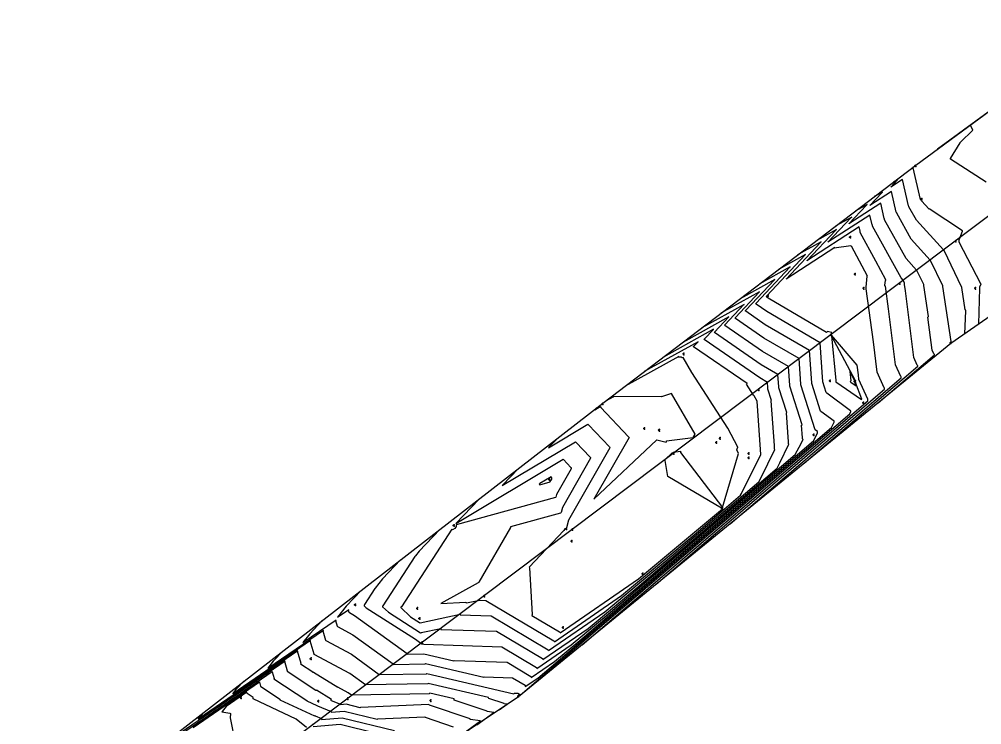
# Model space of a CAD drawing. Header units: metres. Extents: x 419582 to 423558, y 4805372 to 4807539.
# Drawn here: x 422438.9 to 422705.7, y 4807041.1 to 4807236.5 of the extents above; entities that cross this region are included whole.
import ezdxf

# ---------------------------------------------------------------- set-up
doc = ezdxf.new("R2010")
doc.units = ezdxf.units.M
for name, color, linetype in [('C-TINN', 4, 'Continuous'), ('C-TINN-BNDY', 110, 'Continuous'), ('C-TOPO-MAJR', 9, 'Continuous'), ('C-TOPO-MINR', 8, 'Continuous')]:
    doc.layers.add(name, color=color, linetype=linetype)

msp = doc.modelspace()

# ---------------------------------------------------------------- linework, layer by layer
at = {"color": 31, "lineweight": 30, "true_color": 0xffbd7a, "elevation": 1718.01}
msp.add_lwpolyline([(423449.83, 4807399.59), (423130.59, 4807500.11), (421950.92, 4806613), (421795.04, 4806430.99), (421305.02, 4806147.04), (421305.02, 4806147.04), (420630.08, 4805770.97), (419765.16, 4805549.54), (419617.36, 4805580.09)], dxfattribs=at)
at = {"layer": 'C-TINN', "color": 4, "linetype": 'Continuous', "lineweight": -3}
for p in [(422687.15, 4807195.86, 1749.16), (422687.25, 4807195.96, 1749.16), (422687.35, 4807196.06, 1749.16), (422687.35, 4807195.66, 1749.16), (422688.81, 4807186.63, 1749.04), (422688.91, 4807186.73, 1749.04), (422689.01, 4807186.83, 1749.04), (422689.01, 4807186.43, 1749.04), (422669.05, 4807176.13, 1743.2), (422669.15, 4807176.23, 1743.2), (422669.25, 4807176.33, 1743.2), (422669.25, 4807175.93, 1743.2), (422698.29, 4807174.99, 1748.86), (422698.39, 4807175.09, 1748.86), (422698.49, 4807175.19, 1748.86), (422698.49, 4807174.79, 1748.86), (422670.42, 4807165.85, 1742.35), (422670.52, 4807165.95, 1742.35), (422670.62, 4807166.05, 1742.35), (422670.62, 4807165.65, 1742.35), (422672.81, 4807161.96, 1742.88), (422672.91, 4807162.06, 1742.88), (422673.01, 4807162.16, 1742.88), (422673.01, 4807161.76, 1742.88), (422682.75, 4807163.29, 1744.75), (422682.85, 4807163.39, 1744.75), (422682.95, 4807163.49, 1744.75), (422682.95, 4807163.09, 1744.75), (422703.76, 4807161.95, 1748.68), (422703.86, 4807162.05, 1748.68), (422703.96, 4807162.15, 1748.68), (422703.96, 4807161.75, 1748.68), (422646.29, 4807159.99, 1742.15), (422646.39, 4807160.09, 1742.15), (422646.49, 4807160.19, 1742.15), (422646.49, 4807159.79, 1742.15), (422663.74, 4807149.07, 1741.99), (422663.84, 4807149.17, 1741.99), (422663.94, 4807149.27, 1741.99), (422663.94, 4807148.87, 1741.99), (422696.88, 4807146.87, 1746.98), (422696.98, 4807146.97, 1746.98), (422697.08, 4807147.07, 1746.98), (422697.08, 4807146.67, 1746.98), (422622.92, 4807143.77, 1734.08), (422623.02, 4807143.87, 1734.08), (422623.12, 4807143.97, 1734.08), (422623.12, 4807143.57, 1734.08), (422663.47, 4807136.3, 1741.62), (422663.57, 4807136.4, 1741.62), (422663.67, 4807136.5, 1741.62), (422663.67, 4807136.1, 1741.62), (422670.26, 4807136.11, 1743.26), (422670.36, 4807136.21, 1743.26), (422670.46, 4807136.31, 1743.26), (422670.46, 4807135.91, 1743.26), (422670.51, 4807136.1, 1741.82), (422670.61, 4807136.2, 1741.82), (422670.71, 4807136.3, 1741.82), (422670.71, 4807135.9, 1741.82), (422643.63, 4807133.85, 1735.17), (422643.73, 4807133.95, 1735.17), (422643.83, 4807134.05, 1735.17), (422643.83, 4807133.65, 1735.17), (422600.46, 4807129.95, 1732.84), (422600.56, 4807130.05, 1732.84), (422600.66, 4807130.15, 1732.84), (422600.66, 4807129.75, 1732.84), (422672.69, 4807130.23, 1741.75), (422672.79, 4807130.33, 1741.75), (422672.89, 4807130.43, 1741.75), (422672.89, 4807130.03, 1741.75), (422612.02, 4807123.11, 1732.2), (422612.12, 4807123.21, 1732.2), (422612.22, 4807123.31, 1732.2), (422612.22, 4807122.91, 1732.2), (422616.15, 4807122.61, 1731.99), (422616.25, 4807122.71, 1731.99), (422616.35, 4807122.81, 1731.99), (422616.35, 4807122.41, 1731.99), (422659.12, 4807121.59, 1738.77), (422631.93, 4807119.23, 1733.68), (422632.03, 4807119.33, 1733.68), (422632.13, 4807119.43, 1733.68), (422632.13, 4807119.03, 1733.68), (422632.96, 4807120.39, 1733.71), (422633.06, 4807120.49, 1733.71), (422633.16, 4807120.59, 1733.71), (422633.16, 4807120.19, 1733.71), (422658.92, 4807121.39, 1738.77), (422659.02, 4807121.49, 1738.77), (422659.12, 4807121.19, 1738.77), (422620.19, 4807116.27, 1734.06), (422620.29, 4807116.37, 1734.06), (422641.03, 4807116.28, 1734.18), (422641.13, 4807116.38, 1734.18), (422620.09, 4807116.17, 1734.06), (422620.29, 4807115.97, 1734.06), (422640.89, 4807114.97, 1734.14), (422640.93, 4807116.18, 1734.18), (422640.99, 4807115.07, 1734.14), (422641.09, 4807115.17, 1734.14), (422641.09, 4807114.77, 1734.14), (422641.13, 4807115.98, 1734.18), (422585.69, 4807108.99, 1737.11), (422585.79, 4807109.09, 1737.11), (422585.89, 4807109.19, 1737.11), (422585.89, 4807108.79, 1737.11), (422633.56, 4807101.05, 1734), (422633.66, 4807101.15, 1734), (422633.76, 4807101.25, 1734), (422633.76, 4807100.85, 1734), (422559.18, 4807096.23, 1736.04), (422559.28, 4807096.33, 1736.04), (422559.38, 4807096.43, 1736.04), (422559.38, 4807096.03, 1736.04), (422590.39, 4807095.3, 1733.98), (422590.49, 4807095.4, 1733.98), (422590.59, 4807095.5, 1733.98), (422590.59, 4807095.1, 1733.98), (422592.02, 4807095.13, 1733.34), (422592.12, 4807095.23, 1733.34), (422592.22, 4807095.33, 1733.34), (422592.22, 4807094.93, 1733.34), (422591.81, 4807091.9, 1733.29), (422591.91, 4807092, 1733.29), (422592.01, 4807092.1, 1733.29), (422592.01, 4807091.7, 1733.29), (422611.49, 4807082.85, 1733.74), (422611.59, 4807082.95, 1733.74), (422611.69, 4807083.05, 1733.74), (422611.69, 4807082.65, 1733.74), (422567.62, 4807076.74, 1734.76), (422567.72, 4807076.84, 1734.76), (422567.82, 4807076.94, 1734.76), (422567.82, 4807076.54, 1734.76), (422531.83, 4807074.27, 1738.49), (422531.93, 4807074.37, 1738.49), (422532.03, 4807074.47, 1738.49), (422532.03, 4807074.07, 1738.49), (422549.03, 4807073.3, 1735.13), (422549.13, 4807073.4, 1735.13), (422549.23, 4807073.5, 1735.13), (422549.23, 4807073.1, 1735.13), (422549.67, 4807070.49, 1735.62), (422549.77, 4807070.59, 1735.62), (422549.87, 4807070.69, 1735.62), (422549.87, 4807070.29, 1735.62), (422589.42, 4807067.98, 1733.51), (422589.52, 4807068.08, 1733.51), (422589.62, 4807068.18, 1733.51), (422589.62, 4807067.78, 1733.51), (422550.4, 4807063.81, 1737.95), (422550.5, 4807063.91, 1737.95), (422550.6, 4807064.01, 1737.95), (422550.6, 4807063.61, 1737.95), (422519.55, 4807059.36, 1742.26), (422519.65, 4807059.46, 1742.26), (422519.75, 4807059.56, 1742.26), (422519.75, 4807059.16, 1742.26), (422500.15, 4807048.56, 1747.45), (422500.25, 4807048.66, 1747.45), (422500.35, 4807048.76, 1747.45), (422500.35, 4807048.36, 1747.45), (422521.63, 4807047.58, 1744.59), (422521.73, 4807047.68, 1744.59), (422521.83, 4807047.78, 1744.59), (422521.83, 4807047.38, 1744.59), (422529.74, 4807048.28, 1743.27), (422529.84, 4807048.38, 1743.27), (422529.94, 4807048.48, 1743.27), (422529.94, 4807048.08, 1743.27), (422552.75, 4807047.74, 1743.68), (422552.85, 4807047.84, 1743.68), (422552.95, 4807047.94, 1743.68), (422552.95, 4807047.54, 1743.68), (422577.08, 4807049, 1741.14), (422577.18, 4807049.1, 1741.14), (422577.28, 4807049.2, 1741.14), (422577.28, 4807048.8, 1741.14), (422520.28, 4807041.16, 1746.87)]:
    msp.add_point(p, dxfattribs=at)
at = {"layer": 'C-TINN-BNDY', "color": 110, "linetype": 'Continuous', "lineweight": -3, "flags": 128}
for points in [[(421193.45, 4806114.76), (421316.74, 4806181.07), (421324.23, 4806185.31), (421416.34, 4806233.29), (421455.96, 4806255.55), (421534.88, 4806300.35), (421936.98, 4806642.67), (421937.08, 4806642.77), (421937.18, 4806642.87), (421963.15, 4806666.69), (422251.15, 4806867.33), (422367.39, 4806957.21), (422449.57, 4807014.1), (422473.63, 4807031.8), (422600.66, 4807130.15), (422687.35, 4807196.06), (422733.46, 4807229.97)], [(422724.87, 4807165.92), (422697.08, 4807146.67), (422577.28, 4807048.8), (422494.93, 4806993.73), (422433.35, 4806948.24), (422390.21, 4806913.55), (422303.24, 4806847.72), (422229.68, 4806793.83), (422213.19, 4806781.58), (422179.34, 4806755.48), (422143.63, 4806726.94), (422090.94, 4806686.36), (421935.65, 4806537.41), (421807.76, 4806419.27), (421798.23, 4806410.98), (421750.84, 4806385.06), (421712.43, 4806364.25), (421678.37, 4806344.94), (421648.74, 4806328.11), (421541.25, 4806258.62), (421434.62, 4806175.52), (421305.47, 4806115.01), (421187.67, 4806058.56)]]:
    msp.add_lwpolyline(points, dxfattribs=at)
at = {"layer": 'C-TOPO-MAJR', "color": 9, "linetype": 'Continuous', "lineweight": -3, "flags": 128}
for points, elevation in [([(422706.87, 4807191.37), (422697.04, 4807197.68), (422697.04, 4807197.89), (422699.65, 4807202.29), (422699.7, 4807202.35), (422699.76, 4807202.4), (422703.23, 4807205.75), (422702.54, 4807207.11), (422702.59, 4807207.16), (422702.64, 4807207.21), (422693.38, 4807200.5)], 1750), ([(422656.46, 4807113.49), (422687.92, 4807140.37), (422687.92, 4807140.52), (422687.8, 4807140.65), (422686.84, 4807142.81), (422684.51, 4807161.27), (422684.52, 4807161.28), (422684.53, 4807161.29), (422684.27, 4807163.02), (422684.27, 4807163.39), (422683.9, 4807164.18), (422683.88, 4807164.19), (422683.3, 4807164.83), (422675.34, 4807179.17), (422675.34, 4807179.44), (422675.28, 4807179.5), (422674.66, 4807182.23), (422663.02, 4807174.69), (422669.49, 4807181.55), (422669.56, 4807181.62), (422669.63, 4807181.69), (422665.25, 4807179.26)], 1745), ([(422522.86, 4807069.91), (422519.38, 4807066.28), (422517.43, 4807063.8), (422526.69, 4807070.14), (422526.61, 4807070.05), (422526.52, 4807069.97), (422526.99, 4807068.38), (422527.11, 4807068.26), (422531.37, 4807065.99), (422542.52, 4807057.9), (422542.64, 4807057.78), (422551.37, 4807057.93), (422551.4, 4807057.97), (422551.44, 4807058), (422567.62, 4807054.22), (422567.68, 4807054.29), (422567.75, 4807054.35), (422575.59, 4807054.09), (422579.09, 4807052.01), (422579.12, 4807051.98), (422579.12, 4807051.64), (422582.58, 4807054.01), (422586.3, 4807057.11), (422664.05, 4807123.44), (422664.8, 4807124.84), (422664.8, 4807125.07), (422664.72, 4807125.16), (422661.08, 4807127.85), (422661, 4807127.94), (422658.54, 4807135.63), (422658.54, 4807135.73), (422657.93, 4807144.69), (422645.67, 4807151.86), (422640.26, 4807155.58), (422640.12, 4807155.72), (422640.19, 4807155.8), (422640.26, 4807155.87), (422648.26, 4807164.34), (422648.3, 4807164.38), (422648.33, 4807164.42), (422638.69, 4807159.07)], 1740), ([(422577.19, 4807111.98), (422572.8, 4807107.39), (422572.76, 4807107.36), (422572.73, 4807107.32), (422593.09, 4807119.45), (422593.19, 4807119.35), (422597.12, 4807115.17), (422597.2, 4807115.09), (422597.2, 4807114.86), (422589.43, 4807101.26), (422589.06, 4807099.83), (422588.99, 4807099.76), (422588.92, 4807099.7), (422575.04, 4807095.86), (422575.04, 4807095.66), (422566.24, 4807080.52), (422566.16, 4807080.44), (422566.08, 4807080.36), (422555.69, 4807074.64), (422562.67, 4807075.05), (422562.67, 4807074.94), (422562.81, 4807074.8), (422566.52, 4807075.6), (422566.52, 4807075.57), (422568.18, 4807075.51), (422587.05, 4807064.31), (422587.21, 4807064.15), (422587.21, 4807064.07), (422605.83, 4807076.89), (422625.85, 4807093.56), (422638.81, 4807104.62), (422639.08, 4807105.11), (422644.44, 4807115.96), (422644.4, 4807116), (422644.4, 4807116.33), (422644.31, 4807116.95), (422644.31, 4807117.28), (422643.37, 4807130.68), (422642.59, 4807132.13), (422642.41, 4807132.31), (422640.43, 4807135.37), (422640.52, 4807135.45), (422640.6, 4807135.53), (422640.6, 4807135.6), (422625.78, 4807145.77), (422625.76, 4807145.8), (422625.77, 4807145.81), (422625.78, 4807145.82), (422627.03, 4807147.14), (422627.03, 4807147.14), (422627.04, 4807147.15), (422612.13, 4807138.87)], 1735), ([(422477.93, 4807034.53), (422509.01, 4807055.79), (422508.99, 4807055.76), (422508.96, 4807055.74), (422509.51, 4807053.86), (422509.46, 4807053.81), (422509.41, 4807053.76), (422518.58, 4807047.75), (422518.58, 4807047.69), (422521.35, 4807046.39), (422521.37, 4807046.41), (422521.39, 4807046.43), (422521.55, 4807046.26), (422525.3, 4807044.75), (422525.3, 4807044.56), (422528.94, 4807044.87), (422538.12, 4807042.6), (422538.16, 4807042.64), (422538.2, 4807042.68), (422551.26, 4807043.27), (422551.38, 4807043.15), (422559.14, 4807040.53)], 1745)]:
    msp.add_lwpolyline(points, dxfattribs=dict(at, elevation=elevation))
at = {"layer": 'C-TOPO-MINR', "color": 8, "linetype": 'Continuous', "lineweight": -3, "flags": 128}
for points, elevation in [([(422718.74, 4807218.96), (422700.57, 4807205.78)], 1751), ([(422704.81, 4807152.03), (422705.16, 4807161.99), (422705.15, 4807162), (422705.15, 4807162.38), (422705.46, 4807163.19), (422705.44, 4807163.21), (422699.43, 4807174.69), (422699.43, 4807175.07), (422699.41, 4807175.37), (422700.35, 4807177.82), (422700.3, 4807177.87), (422691.12, 4807183.93), (422691.09, 4807183.91), (422691.07, 4807183.89), (422688.95, 4807186.22), (422688.87, 4807186.36), (422688.87, 4807186.36), (422688.68, 4807186.56), (422686.67, 4807195.34), (422686.22, 4807195.05), (422686.47, 4807195.31), (422686.57, 4807195.41), (422686.67, 4807195.51), (422686.5, 4807195.41)], 1749), ([(422700.98, 4807149.37), (422701.21, 4807155.72), (422701.21, 4807155.88), (422701.09, 4807156), (422700.16, 4807162.15), (422700.16, 4807162.22), (422695.24, 4807172.43), (422695.08, 4807172.58), (422687.54, 4807180.87), (422685.49, 4807184.56), (422685.49, 4807184.63), (422685.33, 4807184.8), (422683.67, 4807192.06), (422680.42, 4807189.96), (422682.22, 4807191.87), (422682.32, 4807191.96), (422682.41, 4807192.05), (422681.19, 4807191.38)], 1748), ([(422697.16, 4807146.72), (422697.16, 4807146.85), (422697.16, 4807147.24), (422697.16, 4807147.25), (422694.86, 4807162.44), (422694.86, 4807162.61), (422691.46, 4807169.68), (422691.35, 4807169.79), (422686.13, 4807175.52), (422682.11, 4807182.76), (422682.11, 4807182.9), (422681.98, 4807183.03), (422680.66, 4807188.78), (422674.62, 4807184.87), (422677.98, 4807188.43), (422678.06, 4807188.51), (422678.15, 4807188.6), (422675.88, 4807187.34)], 1747), ([(422676.98, 4807130.25), (422692.55, 4807143.55), (422692.55, 4807143.63), (422692.38, 4807143.79), (422691.91, 4807144.86), (422690.76, 4807154), (422690.81, 4807154.05), (422690.87, 4807154.11), (422689.57, 4807162.73), (422689.57, 4807163), (422687.68, 4807166.93), (422687.62, 4807166.99), (422684.72, 4807170.17), (422678.72, 4807180.96), (422678.72, 4807181.17), (422678.63, 4807181.27), (422677.66, 4807185.51), (422668.82, 4807179.78), (422673.73, 4807184.99), (422673.81, 4807185.07), (422673.89, 4807185.14), (422670.56, 4807183.3)], 1746), ([(422635.95, 4807096.73), (422683.3, 4807137.19), (422683.3, 4807137.42), (422683.21, 4807137.5), (422681.77, 4807140.77), (422679.82, 4807156.23), (422678.96, 4807162.56), (422678.84, 4807162.68), (422678.84, 4807162.84), (422678.96, 4807164.15), (422679.03, 4807164.22), (422679.1, 4807164.29), (422676.32, 4807169.51), (422671.96, 4807177.37), (422671.96, 4807177.71), (422671.93, 4807177.74), (422671.65, 4807178.95), (422657.22, 4807169.6), (422665.24, 4807178.1), (422665.31, 4807178.17), (422665.37, 4807178.24), (422659.94, 4807175.22)], 1744), ([(422615.44, 4807079.97), (422678.67, 4807134.01), (422678.67, 4807134.31), (422678.62, 4807134.36), (422676.69, 4807138.72), (422675.64, 4807147.09), (422673.65, 4807161.85), (422673.64, 4807161.86), (422673.64, 4807162.23), (422673.91, 4807165.3), (422673.93, 4807165.33), (422673.96, 4807165.36), (422669.57, 4807173.61), (422669.55, 4807173.58), (422669.53, 4807173.56), (422669.37, 4807173.71), (422664.75, 4807173.09), (422664.83, 4807173.17), (422664.91, 4807173.26), (422651.42, 4807164.52), (422660.99, 4807174.66), (422661.05, 4807174.72), (422661.11, 4807174.78), (422654.63, 4807171.18)], 1743), ([(422594.92, 4807063.21), (422674.05, 4807130.83), (422674.05, 4807131.21), (422674.04, 4807131.22), (422671.62, 4807136.67), (422671.46, 4807137.95), (422671.1, 4807140.62), (422664.04, 4807149.01), (422664.04, 4807149.41), (422664.04, 4807149.41), (422664.12, 4807149.73), (422662.85, 4807149.95), (422662.85, 4807149.93), (422662.76, 4807149.83), (422662.66, 4807149.74), (422646.43, 4807159.24), (422646.06, 4807159.5), (422645.86, 4807159.69), (422645.96, 4807159.79), (422646.06, 4807159.89), (422656.75, 4807171.22), (422656.8, 4807171.28), (422656.85, 4807171.33), (422649.32, 4807167.14)], 1742), ([(422511.99, 4807061.5), (422509.28, 4807058.67), (422507.76, 4807056.74), (422523.16, 4807067.27), (422523.08, 4807067.2), (422523.01, 4807067.12), (422523.79, 4807064.48), (422523.85, 4807064.41), (422530.93, 4807060.63), (422538.67, 4807055.02), (422538.76, 4807054.94), (422551.74, 4807055.16), (422551.8, 4807055.22), (422551.85, 4807055.27), (422575.92, 4807049.64), (422576.01, 4807049.74), (422576.11, 4807049.83), (422577.07, 4807049.8), (422577.5, 4807049.54), (422577.51, 4807049.54), (422577.51, 4807049.15), (422577.93, 4807049.44), (422578.39, 4807049.82), (422669.1, 4807127.21), (422669.42, 4807127.81), (422669.42, 4807127.91), (422669.27, 4807128.06), (422662.68, 4807132.94), (422662.52, 4807133.1), (422661.58, 4807136.05), (422661.58, 4807136.08), (422660.85, 4807146.89), (422646.05, 4807155.55), (422643.16, 4807157.54), (422642.99, 4807157.71), (422643.07, 4807157.79), (422643.16, 4807157.88), (422652.5, 4807167.78), (422652.55, 4807167.83), (422652.59, 4807167.87), (422644.01, 4807163.11)], 1741), ([(422533.72, 4807078.32), (422529.48, 4807073.9), (422527.1, 4807070.87), (422530.23, 4807073.01), (422530.13, 4807072.91), (422530.04, 4807072.82), (422530.2, 4807072.28), (422530.37, 4807072.11), (422531.81, 4807071.34), (422546.36, 4807060.78), (422546.52, 4807060.62), (422550.99, 4807060.7), (422551.01, 4807060.72), (422551.03, 4807060.74), (422559.32, 4807058.8), (422559.35, 4807058.83), (422559.38, 4807058.87), (422574.11, 4807058.37), (422580.68, 4807054.47), (422580.74, 4807054.41), (422580.74, 4807054.12), (422587.23, 4807058.59), (422594.21, 4807064.4), (422659.01, 4807119.68), (422660.18, 4807121.87), (422660.18, 4807122.24), (422660.17, 4807122.26), (422659.49, 4807122.76), (422659.47, 4807122.78), (422655.49, 4807135.22), (422655.49, 4807135.39), (422655.01, 4807142.48), (422645.29, 4807148.17), (422637.37, 4807153.61), (422637.25, 4807153.74), (422637.31, 4807153.8), (422637.37, 4807153.86), (422644.01, 4807160.9), (422644.04, 4807160.93), (422644.08, 4807160.96), (422633.38, 4807155.03)], 1739), ([(422544.59, 4807086.74), (422539.58, 4807081.51), (422537.5, 4807078.86), (422537.48, 4807078.84), (422537.46, 4807078.82), (422534.54, 4807074.33), (422534.52, 4807074.31), (422534.51, 4807074.3), (422534.51, 4807073.96), (422535.04, 4807073.46), (422548.7, 4807064.76), (422550.21, 4807063.67), (422550.41, 4807063.47), (422550.62, 4807063.47), (422550.62, 4807063.47), (422550.62, 4807063.47), (422551.02, 4807063.38), (422551.02, 4807063.38), (422551.02, 4807063.38), (422572.62, 4807062.66), (422582.28, 4807056.93), (422582.36, 4807056.85), (422582.36, 4807056.61), (422591.88, 4807063.16), (422602.12, 4807071.69), (422653.96, 4807115.91), (422655.03, 4807117.91), (422656.12, 4807120.12), (422655.95, 4807120.29), (422655.95, 4807120.36), (422655.94, 4807120.48), (422655.94, 4807120.55), (422655.69, 4807124.01), (422655.77, 4807124.09), (422655.85, 4807124.17), (422652.45, 4807134.81), (422652.45, 4807135.04), (422652.09, 4807140.28), (422644.91, 4807144.49), (422634.47, 4807151.65), (422634.37, 4807151.75), (422634.42, 4807151.8), (422634.47, 4807151.85), (422639.76, 4807157.46), (422639.79, 4807157.48), (422639.82, 4807157.51), (422628.07, 4807150.99)], 1738), ([(422555.46, 4807095.15), (422549.68, 4807089.12), (422548.66, 4807087.83), (422548.6, 4807087.76), (422548.54, 4807087.7), (422539.66, 4807074.04), (422539.61, 4807074), (422539.57, 4807073.95), (422539.57, 4807073.73), (422541.19, 4807072.21), (422550.1, 4807066.53), (422550.18, 4807066.45), (422550.24, 4807066.51), (422550.3, 4807066.57), (422555.73, 4807067.74), (422555.73, 4807067.46), (422571.14, 4807066.94), (422583.87, 4807059.39), (422583.98, 4807059.28), (422583.98, 4807059.1), (422596.53, 4807067.74), (422610.03, 4807078.98), (422648.91, 4807112.15), (422649.71, 4807113.64), (422652.23, 4807118.74), (422652.1, 4807118.86), (422652.1, 4807119.01), (422652.06, 4807119.3), (422652.06, 4807119.46), (422651.5, 4807127.42), (422651.55, 4807127.47), (422651.6, 4807127.52), (422649.4, 4807134.4), (422649.4, 4807134.69), (422649.17, 4807138.08), (422644.53, 4807140.8), (422631.58, 4807149.69), (422631.5, 4807149.77), (422631.54, 4807149.8), (422631.58, 4807149.84), (422635.52, 4807154.02), (422635.54, 4807154.04), (422635.56, 4807154.06), (422622.76, 4807146.95)], 1737), ([(422566.32, 4807103.56), (422559.9, 4807096.85), (422559.89, 4807096.85), (422559.89, 4807096.85), (422589.68, 4807114.59), (422589.73, 4807114.53), (422591.8, 4807112.34), (422591.84, 4807112.29), (422591.84, 4807111.98), (422587.75, 4807104.83), (422587.56, 4807104.08), (422587.52, 4807104.04), (422587.49, 4807104.01), (422559.98, 4807096.41), (422559.98, 4807096.02), (422559.64, 4807095.43), (422559.64, 4807095.43), (422559.64, 4807095.43), (422558.93, 4807095.04), (422558.74, 4807095.23), (422544.78, 4807073.75), (422544.7, 4807073.68), (422544.63, 4807073.6), (422544.63, 4807073.5), (422547.33, 4807070.96), (422549.79, 4807069.4), (422549.96, 4807069.23), (422549.97, 4807069.25), (422549.99, 4807069.27), (422561.13, 4807071.67), (422561.13, 4807071.51), (422569.66, 4807071.23), (422585.46, 4807061.85), (422585.59, 4807061.72), (422585.59, 4807061.59), (422601.18, 4807072.31), (422617.94, 4807086.27), (422643.86, 4807108.38), (422644.39, 4807109.38), (422648.33, 4807117.35), (422648.25, 4807117.43), (422648.25, 4807117.67), (422648.18, 4807118.13), (422648.18, 4807118.37), (422647.31, 4807130.82), (422647.33, 4807130.85), (422647.36, 4807130.87), (422646.36, 4807133.99), (422646.36, 4807134.34), (422646.25, 4807135.88), (422644.15, 4807137.11), (422628.68, 4807147.73), (422628.63, 4807147.78), (422628.66, 4807147.81), (422628.68, 4807147.83), (422631.27, 4807150.58), (422631.29, 4807150.59), (422631.3, 4807150.6), (422617.45, 4807142.91)], 1736), ([(422588.05, 4807120.39), (422585.7, 4807117.93), (422585.63, 4807117.86), (422585.57, 4807117.8), (422596.5, 4807124.31), (422596.65, 4807124.16), (422602.44, 4807118.01), (422602.57, 4807117.88), (422602.57, 4807117.73), (422591.11, 4807097.69), (422590.56, 4807095.58), (422590.46, 4807095.49), (422590.36, 4807095.39), (422590.09, 4807095.31), (422590.09, 4807095.31), (422589.81, 4807094.83), (422580.22, 4807084.67), (422580.33, 4807084.57), (422581.07, 4807071.61), (422581.01, 4807071.55), (422580.95, 4807071.49), (422580.95, 4807071.34), (422588.64, 4807066.77), (422588.83, 4807066.59), (422588.83, 4807066.56), (422610.48, 4807081.46), (422633.76, 4807100.85), (422633.56, 4807101.05), (422618.68, 4807109.8), (422617.95, 4807114.25), (422617.77, 4807114.43), (422619.84, 4807116.39), (422619.98, 4807116.35), (422620.08, 4807116.45), (422620.18, 4807116.55), (422620.18, 4807116.56), (422622.13, 4807116.82), (422622.13, 4807116.48), (422622.16, 4807116.45), (422633.76, 4807101.25), (422638.22, 4807116.21), (422637.76, 4807117.21), (422637.95, 4807117.72), (422638.02, 4807117.78), (422638.08, 4807117.84), (422638.08, 4807117.99), (422635.28, 4807123.18), (422635.24, 4807123.22), (422625.29, 4807138.6), (422622.86, 4807142.78), (422622.66, 4807142.71), (422622.46, 4807142.9), (422621.48, 4807142.89), (422621.58, 4807142.98), (422621.67, 4807143.08), (422606.82, 4807134.83)], 1734), ([(422598.92, 4807128.8), (422598.6, 4807128.46), (422598.5, 4807128.37), (422598.41, 4807128.27), (422599.91, 4807129.17), (422600.11, 4807128.98), (422607.76, 4807120.84), (422607.93, 4807120.67), (422607.93, 4807120.61), (422598.18, 4807103.56), (422615.6, 4807120.01), (422618.17, 4807119.37), (422618.22, 4807119.41), (422618.27, 4807119.46), (422618.27, 4807119.67), (422625.66, 4807120.67), (422625.72, 4807120.73), (422625.78, 4807120.79), (422626.1, 4807121.39), (422626.16, 4807121.45), (422626.22, 4807121.51), (422619.62, 4807132.84), (422616.86, 4807131.93), (422616.77, 4807132.02), (422603.53, 4807131.91), (422603.55, 4807131.92), (422603.56, 4807131.93), (422601.51, 4807130.8)], 1733), ([(422571.94, 4807045.23), (422574.12, 4807046.79), (422573.24, 4807046.9), (422573.24, 4807046.96), (422569.04, 4807048.37), (422568.91, 4807048.51), (422568.91, 4807048.64), (422552.26, 4807052.53), (422552.19, 4807052.46), (422552.12, 4807052.39), (422534.87, 4807052.09), (422534.82, 4807052.14), (422530.5, 4807055.28), (422520.6, 4807060.56), (422520.58, 4807060.57), (422519.5, 4807064.28), (422519.56, 4807064.34), (422519.62, 4807064.4), (422498.09, 4807049.67), (422499.18, 4807051.06), (422501.12, 4807053.09)], 1742), ([(422565.73, 4807041.08), (422570.44, 4807044.46), (422568.54, 4807044.69), (422568.54, 4807044.81), (422559.46, 4807047.88), (422559.41, 4807047.93), (422559.41, 4807048.22), (422552.67, 4807049.8), (422552.58, 4807049.71), (422552.49, 4807049.62), (422530.99, 4807049.25), (422530.98, 4807049.26), (422530.06, 4807049.93), (422527.22, 4807051.44), (422527.22, 4807051.34), (422520.41, 4807055.55), (422520.38, 4807055.51), (422520.35, 4807055.48), (422520.21, 4807055.62), (422516.81, 4807057.85), (422516.9, 4807057.93), (422516.98, 4807058.02), (422515.98, 4807061.43), (422516.03, 4807061.48), (422516.08, 4807061.53), (422488.42, 4807042.61), (422489.08, 4807043.45), (422490.26, 4807044.67)], 1743), ([(422559.52, 4807036.92), (422566.76, 4807042.13), (422563.84, 4807042.48), (422563.84, 4807042.67), (422552.57, 4807046.47), (422552.39, 4807046.66), (422533.43, 4807045.8), (422533.41, 4807045.78), (422533.39, 4807045.77), (422529.52, 4807046.72), (422527.98, 4807046.6), (422527.98, 4807046.68), (422525.45, 4807047.69), (422525.37, 4807047.78), (422525.37, 4807048), (422525.41, 4807048.05), (422525.45, 4807048.09), (422521.3, 4807050.66), (422521.23, 4807050.59), (422521.15, 4807050.51), (422521.1, 4807050.56), (422513.11, 4807055.81), (422513.18, 4807055.87), (422513.25, 4807055.94), (422512.47, 4807058.58), (422512.51, 4807058.62), (422512.55, 4807058.66), (422478.75, 4807035.54)], 1744), ([(422487.08, 4807040.34), (422505.48, 4807052.92), (422505.46, 4807052.9), (422505.44, 4807052.89), (422505.77, 4807051.78), (422505.74, 4807051.75), (422505.71, 4807051.72), (422511.14, 4807048.16), (422511.14, 4807047.96), (422520.67, 4807043.49), (422520.73, 4807043.55), (422520.8, 4807043.61), (422520.87, 4807043.53), (422522.61, 4807042.83), (422522.61, 4807042.53), (422528.36, 4807043.01), (422542.84, 4807039.43)], 1746), ([(422518.48, 4807040.3), (422515.66, 4807042.62), (422503.7, 4807048.24), (422503.7, 4807048.57), (422502.01, 4807049.68), (422502.02, 4807049.69), (422502.03, 4807049.7), (422501.93, 4807050.04), (422501.94, 4807050.05), (422501.94, 4807050.05), (422496.23, 4807046.15), (422495.15, 4807044.76), (422495.09, 4807044.69), (422495.03, 4807044.63), (422497.26, 4807044.31), (422497.39, 4807044.18), (422497.32, 4807042.95), (422498.67, 4807035.98)], 1747), ([(422547.57, 4807036.26), (422527.78, 4807041.16), (422520.33, 4807040.53)], 1747)]:
    msp.add_lwpolyline(points, dxfattribs=dict(at, elevation=elevation))
for points, elevation in [([(422670.49, 4807136.11), (422670.5, 4807136.13), (422670.59, 4807136.21), (422670.68, 4807136.3), (422663.99, 4807148.77), (422665.24, 4807136.46), (422665.22, 4807136.43), (422665.2, 4807136.41), (422665.2, 4807136.1), (422665.24, 4807136.06), (422672.32, 4807131.17), (422672.4, 4807131.25), (422670.68, 4807135.9), (422670.5, 4807136.08), (422670.48, 4807136.1), (422670.49, 4807136.11)], 1742), ([(422670.39, 4807136.19), (422670.47, 4807136.27), (422670.49, 4807136.29), (422670.51, 4807136.31), (422669.13, 4807138.88), (422669.38, 4807136.34), (422669.3, 4807136.26), (422669.22, 4807136.17), (422669.22, 4807136.11), (422669.38, 4807135.94), (422670.84, 4807134.93), (422670.86, 4807134.95), (422670.51, 4807135.91), (422670.47, 4807135.94), (422670.31, 4807136.11), (422670.39, 4807136.19)], 1743), ([(422616.37, 4807122.38), (422616.37, 4807122.38), (422616.37, 4807122.38), (422616.37, 4807122.78), (422616.44, 4807122.79), (422616.44, 4807122.79), (422616.44, 4807122.79), (422616.45, 4807122.8), (422616.45, 4807122.8), (422616.45, 4807122.8), (422616.38, 4807122.91), (422616.15, 4807122.83), (422616.06, 4807122.74), (422615.96, 4807122.64), (422615.96, 4807122.62), (422616.15, 4807122.43), (422616.37, 4807122.38)], 1732), ([(422582.99, 4807107.7), (422583.16, 4807107.52), (422586.05, 4807108.32), (422586.05, 4807108.32), (422586.06, 4807108.32), (422586.07, 4807108.4), (422586.48, 4807109.11), (422586.48, 4807109.5), (422586.48, 4807109.5), (422586.27, 4807109.72), (422586.27, 4807109.72), (422583.16, 4807107.88), (422583.07, 4807107.79), (422582.99, 4807107.7)], 1737)]:
    msp.add_lwpolyline(points, close=True, dxfattribs=dict(at, elevation=elevation))

doc.saveas('drawing.dxf')
